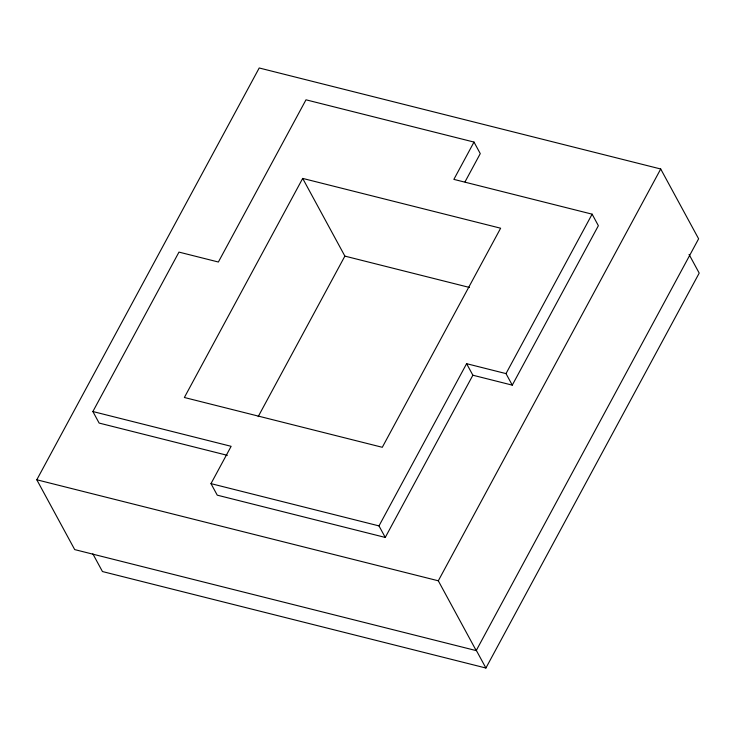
<?xml version="1.0" encoding="UTF-8"?>
<svg xmlns="http://www.w3.org/2000/svg" width="736" height="736" viewBox="0 0 736 736"><rect width="100%" height="100%" fill="white"/><g stroke="black" fill="none" stroke-linecap="round" stroke-linejoin="round"><path stroke-width="1.1" d="M36.8 479.78L259.21 67.979L660.716 168.995L698.62 238.804L476.21 650.606L74.704 549.59L36.8 479.78L438.306 580.796L476.21 650.606M227.36 455.336L99.13 423.071L92.874 411.534L178.977 252.108L218.38 262.016L305.992 99.811L474.002 142.076L480.268 153.612L465.023 181.847M302.689 178.416L184.368 397.495L382.297 447.295L500.627 228.215L302.689 178.416L344.88 256.11L469.421 287.445M385.259 537.436L378.994 525.9L466.606 363.685L472.871 375.222L385.259 537.436L217.249 495.162L210.984 483.626L231.132 446.32L92.874 411.534M258.18 416.64L344.88 256.11M474.002 142.076L453.864 179.382L592.121 214.167L598.377 225.704L512.274 385.14L472.871 375.222M512.274 385.14L506.009 373.603L592.121 214.167M438.306 580.796L660.716 168.995M92.846 553.849L102.451 571.541L485.907 668.021L699.2 273.102L689.062 254.435M466.606 363.685L506.009 373.603M210.984 483.626L378.994 525.9M475.769 649.345L485.907 668.021"/></g></svg>
